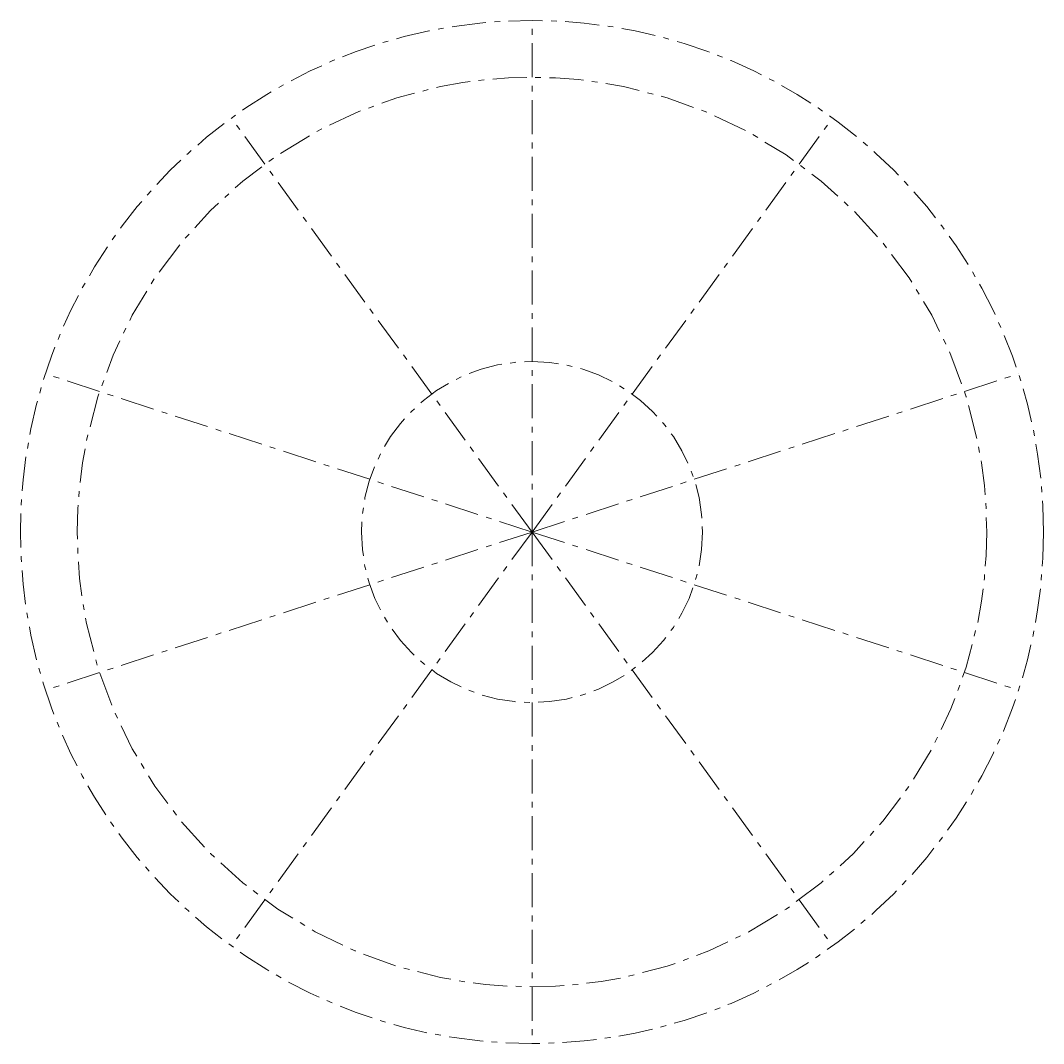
# Model space of a CAD drawing. Header units: centimetres. Extents: x 3 to 21, y 3 to 21.
import ezdxf

# ---------------------------------------------------------------- set-up
doc = ezdxf.new("R2010")
doc.units = ezdxf.units.CM
doc.linetypes.add('ACAD_ISO10W100', pattern=[18, 12, -3, 0, -3])
doc.layers.add('linii de ajutor', color=131, linetype='ACAD_ISO10W100', lineweight=20)

msp = doc.modelspace()

# ---------------------------------------------------------------- linework, layer by layer
at = {"layer": 'linii de ajutor', "ltscale": 0.05}
for q in [(12, 21), (6.71, 19.281), (17.29, 19.281), (3.44, 14.781), (20.56, 14.781), (3.44, 9.219), (6.71, 4.719), (12, 3), (17.29, 4.719), (20.56, 9.219)]:
    msp.add_line((12, 12), q, dxfattribs=at)
for radius in [9, 8, 3]:
    msp.add_circle((12, 12), radius, dxfattribs=at)

doc.saveas('drawing.dxf')
